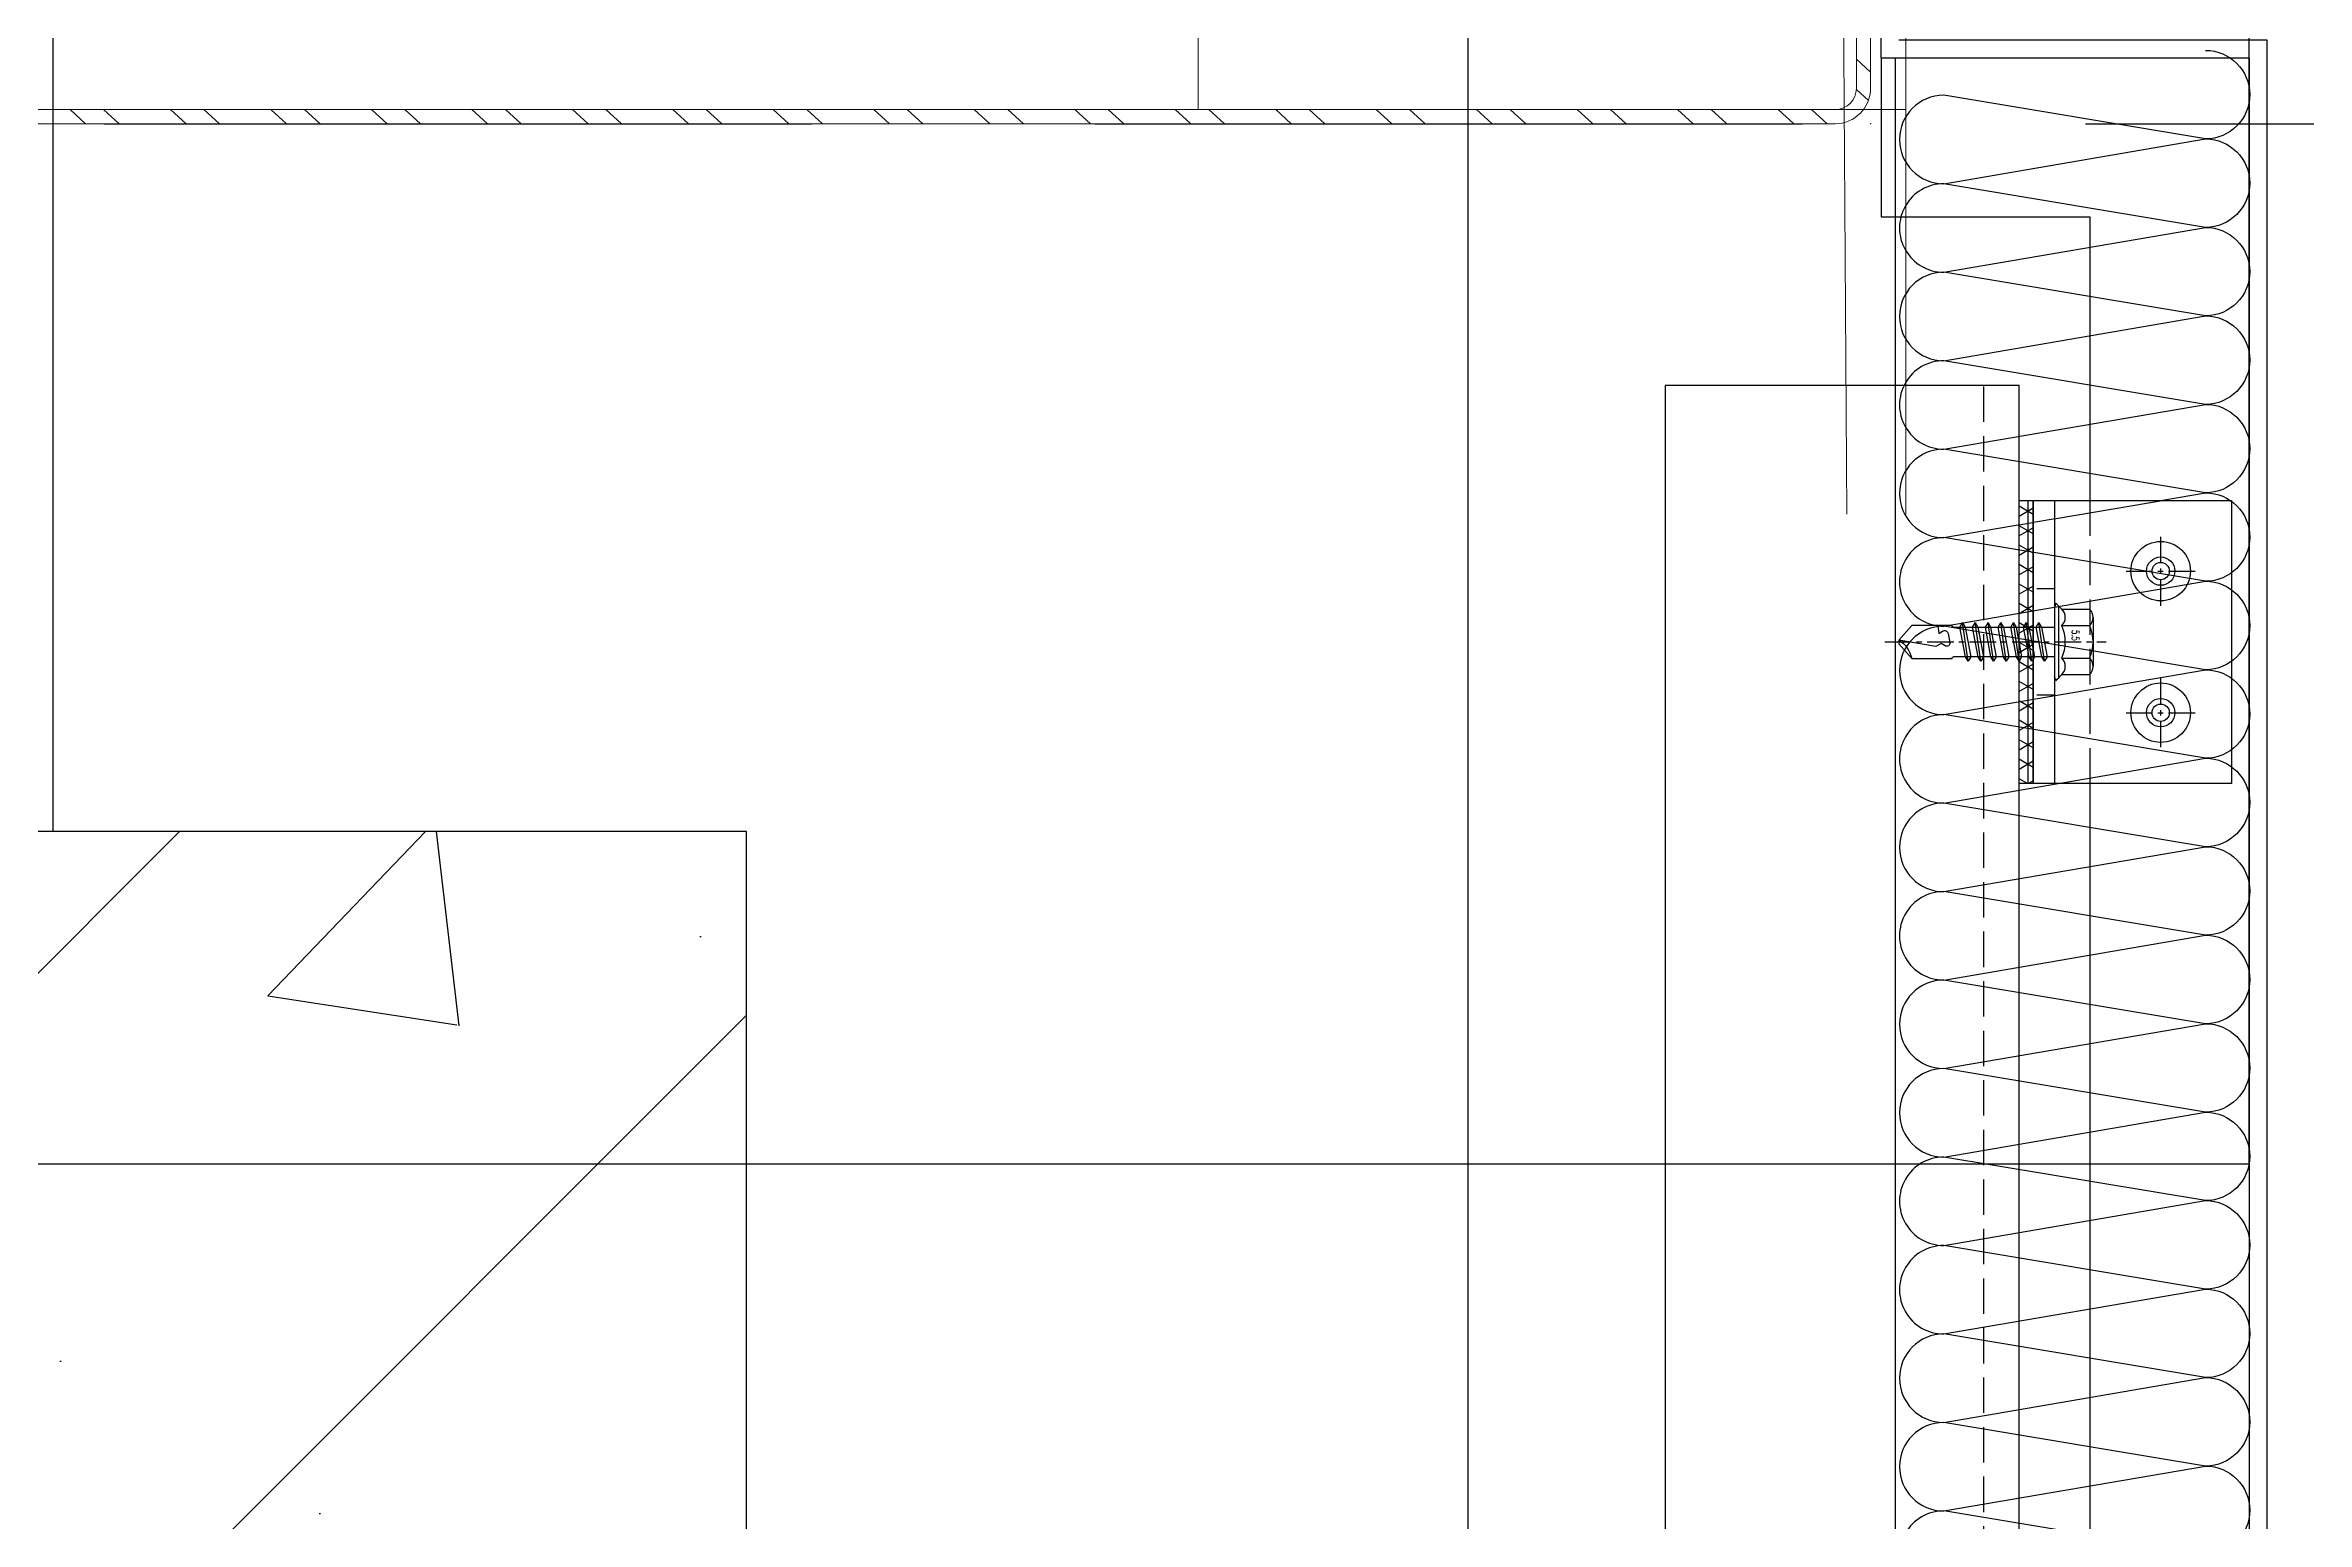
# Model space of a CAD drawing. Extents: x 220580 to 2027826, y -309201 to 71987.
# Drawn here: x 1063901 to 1064220.5, y -177873.9 to -177665.3 of the extents above; entities that cross this region are included whole.
import ezdxf
from ezdxf.enums import TextEntityAlignment as Align
from ezdxf.xclip import XClip

# ---------------------------------------------------------------- set-up
doc = ezdxf.new("R2010")
doc.units = 0
for name, pattern in [('CENTER', [2, 1.25, -0.25, 0.25, -0.25]), ('DASH', [0.35, 0.25, -0.1]), ('ZN-CENTER', [2, 1.25, -0.25, 0.25, -0.25]), ('ZN-DASH', [0.35, 0.25, -0.1]), ('ZN-DOT', [0.25, 0, -0.25])]:
    doc.linetypes.add(name, pattern=pattern)
for name, color, linetype in [('!ZN1-填充-8', 8, 'Continuous'), ('!ZN3-铝板幕墙-3', 3, 'Continuous'), ('!ZN4-辅助材料-1', 1, 'Continuous'), ('!ZN4-配件-11', 11, 'Continuous'), ('!ZN5-钢材投影-40', 40, 'Continuous'), ('!ZN5-铝材投影-112', 112, 'Continuous'), ('!ZN6-层高线-8', 8, 'ZN-DOT'), ('!ZN6-虚线-8', 8, 'ZN-DASH'), ('20剖面图$0$A-LIN-V', 9, 'Continuous'), ('20剖面图$0$AS-COLN', 6, 'Continuous'), ('20剖面图$0$AS-WALL', 40, 'Continuous'), ('20剖面图$0$PUB_HATCH', 8, 'Continuous'), ('Fill', 8, 'Continuous')]:
    doc.layers.add(name, color=color, linetype=linetype)
doc.layers.add('0_INSULATION', color=252, linetype='Continuous', lineweight=9, transparency=0.2)
doc.layers.add('0_PURLIN-CON', color=253, linetype='Continuous', lineweight=15)
doc.styles.add('DHTEXT-1', font='ROMANS.shx', dxfattribs={"width": 0.7, "bigfont": 'CHINESE.shx'})

# ---------------------------------------------------------------- blocks, each defined once
blk = doc.blocks.new('*U749')
at = {"layer": '0_PURLIN-CON', "linetype": 'ByBlock', "lineweight": -2}
h = blk.add_hatch(dxfattribs=at)
h.set_pattern_fill('ANSI32', color=256, scale=2, angle=2.862405228985637)
h.set_pattern_definition([(47.86240522898564, (-81115.59102630339, 63431.25298515725), (-7.063128296474458, 6.39044941045165), []), (47.86240522898564, (-81111.10649846404, 63431.47721154944), (-7.063128296474458, 6.39044941045165), [])])
edge = h.paths.add_edge_path()
edge.add_line((74.9999736966056, 19.99999246498191), (74.9999736966056, 4.999992464981915))
edge.add_arc((69.9999736966056, 4.999992464981915), 5, -90, 0, ccw=False)
edge.add_line((69.9999736966056, -7.535018085036427e-06), (4.999973696612869, -7.535018085036427e-06))
edge.add_arc((4.999973696612869, 4.999992464981915), 5, 180, 270, ccw=False)
edge.add_line((-2.630338713061064e-05, 4.999992464981915), (-2.630336839502023e-05, 303.999985157241))
edge.add_arc((4.999973696631605, 303.999985157241), 5, 90, 180, ccw=False)
edge.add_line((4.999973696631606, 308.999985157241), (69.99997369662432, 308.999985157241))
edge.add_arc((69.99997369662432, 303.999985157241), 5, 0, 90, ccw=False)
edge.add_line((74.99997369662432, 303.999985157241), (74.99997369662432, 288.999985157241))
edge.add_line((74.99997369662432, 288.999985157241), (72.99997369662432, 288.999985157241))
edge.add_line((72.99997369662432, 288.999985157241), (72.99997369662432, 303.999985157241))
edge.add_arc((69.99997369662432, 303.999985157241), 3, 0, 90)
edge.add_line((69.99997369662432, 306.999985157241), (4.999973696631599, 306.999985157241))
edge.add_arc((4.999973696631606, 303.999985157241), 3, 90, 180)
edge.add_line((1.999973696631605, 303.999985157241), (1.999973696612869, 4.999992464981915))
edge.add_arc((4.999973696612869, 4.999992464981915), 3, 180, 270)
edge.add_line((4.999973696612869, 1.999992464981915), (69.9999736966056, 1.999992464981915))
edge.add_arc((69.9999736966056, 4.999992464981915), 3, 270, 360)
edge.add_line((72.9999736966056, 4.999992464981915), (72.9999736966056, 19.99999246498191))
edge.add_line((72.9999736966056, 19.99999246498191), (74.9999736966056, 19.99999246498191))
at = {"color": 0, "linetype": 'ByBlock'}
for p in [(-2.630336839502023e-05, 308.9999851572483), (74.99997369662432, 308.9999851572483), (-2.630338713061064e-05, -7.535025360994041e-06), (74.9999736966056, -7.535025360994041e-06)]:
    blk.add_point(p, dxfattribs=at)
at = {"layer": '0_PURLIN-CON', "linetype": 'ByBlock', "lineweight": -2}
blk.add_lwpolyline([(74.9999736966056, 19.99999246498191), (74.9999736966056, 4.999992464981915, -0.414213562373095), (69.9999736966056, -7.535018085036427e-06), (4.999973696612869, -7.535018085036427e-06, -0.414213562373095), (-2.630338713061064e-05, 4.999992464981915), (-2.630336839502023e-05, 303.999985157241, -0.414213562373095), (4.999973696631606, 308.999985157241), (69.99997369662432, 308.999985157241, -0.414213562373095), (74.99997369662432, 303.999985157241), (74.99997369662432, 288.999985157241), (72.99997369662432, 288.999985157241), (72.99997369662432, 303.999985157241, 0.4142135623730951), (69.99997369662432, 306.999985157241), (4.999973696631606, 306.999985157241, 0.4142135623730951), (1.999973696631605, 303.999985157241), (1.999973696612869, 4.999992464981915, 0.4142135623730951), (4.999973696612869, 1.999992464981915), (69.9999736966056, 1.999992464981915, 0.4142135623730951), (72.9999736966056, 4.999992464981915), (72.9999736966056, 19.99999246498191)], format="xyb", close=True, dxfattribs=at)
blk = doc.blocks.new('*U593')
at = {"layer": '0_INSULATION'}
blk.add_lwpolyline([(114802.1762403308, -53909.33473436596), (114802.1762403308, -54648.34367564096), (114752.1762403308, -54648.34367564096), (114752.1762403308, -54147.48672676035, -0.3233183976765034), (114775.6762403308, -54112.48672676035, 0.2427606451781089), (114797.6784095399, -54086.40908308211), (114798.0588984693, -54026.95991788548, 0.2567742646382426), (114775.6762403308, -53998.0878037859, -0.3233183976765034), (114752.1762403308, -53963.0878037859), (114752.1762403308, -53909.33473436596)], format="xyb", close=True, dxfattribs=at)
blk = doc.blocks.new('*U1824')
at = {"ltscale": 10}
for p, q in [((-5.449999999999818, -3.464101413275086), (-5.449999999999818, 3.464101817001181)), ((-1.015572715537019, 4.618802355381165), (-4.949999999997999, 4.618802355381165)), ((-0.5504878062047283, -5.115541284646254), (-0.5504878062065472, 5.115530008962667)), ((-0.1698801084603474, 5.480866579516958), (1.167940990853822e-05, 4.83959058622783)), ((0, -4.839613541317005), (0, 4.8396139450431)), ((-1.015583010001137, 2.309401278621424), (-4.949999999997999, 2.309401278624835)), ((0, 2.084999581674395), (14.28830168384373, 2.085001969002848)), ((1.419619596213958, 2.729999885991237), (2.200602679755074, -2.730000114008757)), ((3.219619596213958, 2.729999881768008), (4.000602679755074, -2.730000118231986)), ((5.019619596213958, 2.729999877544779), (5.800602679755074, -2.730000122455214)), ((6.819619596213958, 2.729999873321551), (7.600602679755074, -2.730000126678443)), ((8.619619596213958, 2.729999869098322), (9.400602679755075, -2.730000130901672)), ((10.41961959621396, 2.729999864875094), (11.20060267975507, -2.7300001351249)), ((12.21961959621396, 2.729999860651865), (13.00060267975507, -2.730000139348129)), ((-1.015583010002956, -2.30940087489533), (-4.94999999999618, -2.30940087489874)), ((14.28834179297628, -2.085001744372565), (0, -2.084999717997933)), ((-1.015583010001137, -4.618801951655071), (-4.949999999999818, -4.618801951654161)), ((-0.1698801084603474, -5.480877855198726), (1.167940990853822e-05, -4.839601861909371))]:
    blk.add_line(p, q, dxfattribs=at)
at = {"color": 0, "linetype": 'ZN-CENTER', "ltscale": 3}
blk.add_line((23.99999999999994, 2.188255855140087e-07), (-7.276562432845615, -1.533137051807418e-07), dxfattribs=at)
at = {"ltscale": 10}
for points in [[(1.828211756127738, -2.085000114008789), (1.047228672586622, 2.084999885991241), (1.419619596213901, 2.729999885991095), (1.792010519841123, 2.084999885991241), (2.57299360338241, -2.085000114008761), (2.200602679755074, -2.730000114008771)], [(3.628211756127738, -2.085000118232018), (2.847228672586622, 2.084999881768012), (3.219619596213901, 2.729999881767866), (3.592010519841123, 2.084999881768012), (4.37299360338241, -2.085000118231989), (4.000602679755074, -2.730000118232)], [(5.428211756127738, -2.085000122455247), (4.647228672586622, 2.084999877544783), (5.019619596213901, 2.729999877544637), (5.392010519841123, 2.084999877544783), (6.17299360338241, -2.085000122455218), (5.800602679755074, -2.730000122455229)], [(7.228211756127738, -2.085000126678475), (6.447228672586622, 2.084999873321555), (6.819619596213901, 2.729999873321409), (7.192010519841123, 2.084999873321555), (7.97299360338241, -2.085000126678447), (7.600602679755074, -2.730000126678457)], [(9.028211756127739, -2.085000130901704), (8.247228672586623, 2.084999869098326), (8.619619596213902, 2.72999986909818), (8.992010519841124, 2.084999869098326), (9.77299360338241, -2.085000130901676), (9.400602679755075, -2.730000130901686)], [(10.82821175612774, -2.085000135124933), (10.04722867258662, 2.084999864875098), (10.4196195962139, 2.729999864874951), (10.79201051984112, 2.084999864875098), (11.57299360338241, -2.085000135124904), (11.20060267975507, -2.730000135124914)], [(12.62821175612774, -2.085000139348161), (11.84722867258662, 2.084999860651869), (12.2196195962139, 2.729999860651723), (12.59201051984112, 2.084999860651869), (13.37299360338241, -2.085000139348133), (13.00060267975507, -2.730000139348143)]]:
    blk.add_lwpolyline(points, close=True, dxfattribs=at)
for points in [[(14.28755614132959, -2.084999790480305, -0.414213562373095), (14.44551068678416, -2.242954335934877), (14.44551068678416, -2.321931608662732), (20.17706341883141, -2.321931608662732), (21.99999672497771, -0.2620664843346907), (21.99999672497771, 0.2620669033741529), (20.1770634188305, 2.321932027703048), (14.44551068678416, 2.321932027703616), (14.44551068678416, 2.242954754974284, -0.414213562373095), (14.28755614132959, 2.085000209519654)], [(16.51287844574838, -2.321931608662732), (16.35611659158181, -1.195959136936376), (15.82661205339483, -1.523970797760166, -0.5304615897786895), (15.03442566961419, -1.169417307181045), (14.81075563571315, 0.0990784896746442, -0.6513157956771675), (15.47433833661651, 0.5440859063701903), (16.0012324895205, 0.2109028390927443), (16.76803563861736, 0.6608451827776259), (21.99999672497771, -0.2620664843346907, -0.2012259957209903), (20.1770634188305, 2.321932027703048)]]:
    blk.add_lwpolyline(points, format="xyb", dxfattribs=at)
for centre, radius, start, end in [((-3.866666666665878, 3.464101817001181), 1.583333333333237, 133.1735511071865, 226.8264488928781), ((0.06775032333098352, 3.464101817001181), 1.583333333333237, 133.1735511071865, 226.8264488928781), ((7.477939400387186, -2.867559875829768), 11.3218976996017, 132.4921501626091, 138.6063620026382), ((0.1333333333341216, 2.018612281773358e-07), 5.583333333333248, 155.5673023206315, 204.4326976793683), ((4.067750323330984, 2.018612281773358e-07), 5.583333333333248, 155.5673023206315, 204.4326976793683), ((-3.866666666665878, -3.464101413275086), 1.583333333333237, 133.1735511071865, 226.8264488927399), ((0.06775032333098352, -3.464101413275086), 1.583333333333237, 133.1735511071865, 226.8264488927399), ((7.477939400387186, 2.867548600148227), 11.3218976996017, 221.3935592101043, 227.5078498373909)]:
    blk.add_arc(centre, radius, start, end, dxfattribs=at)
at = {"layer": 'Defpoints', "color": 0, "ltscale": 10, "style": 'DHTEXT-1', "width": 0.7}
blk.add_text('5.5', height=1, rotation=90, dxfattribs=at).set_placement((-2.461643067588102, -0.9299515093815011), align=Align.CENTER)
blk = doc.blocks.new('*U2097')
at = {"color": 0, "linetype": 'CENTER', "ltscale": 3}
for p, q in [((0, 4.884923076923094), (0, -4.884923076923026)), ((4.884923076923078, 5.329070518200751e-14), (-4.884923076923078, 5.329070518200751e-14))]:
    blk.add_line(p, q, dxfattribs=at)
at = {"linetype": 'ByBlock', "ltscale": 10}
for radius in [4.2, 2, 1.225]:
    blk.add_circle((0, 5.329070518200751e-14), radius, dxfattribs=at)
blk = doc.blocks.new('*U2094')
at = {"ltscale": 0.25}
blk.add_wipeout([(20, 7.105427357601002e-15), (20, -2.000000000001357), (-20, -2.000000000001357), (-20, 7.105427357601002e-15)], dxfattribs=at).dxf.layer = '!ZN4-辅助材料-1'
at = {"ltscale": 0.125}
blk.add_wipeout([(-20, -30.000000000020236), (20, -30.000000000020236), (19.999999999999996, -5), (-20.000000000000004, -4.999999999971351)], dxfattribs=at).dxf.layer = '!ZN6-虚线-8'
at = {"layer": '!ZN1-填充-8'}
h = blk.add_hatch(dxfattribs=at)
h.set_pattern_fill('NET3', color=256, scale=0.75, angle=180, style=0)
h.set_pattern_definition([(180, (-1731.7059275028, 294.7401969027198), (-2.916190190469635e-16, -2.38125), []), (240, (-1731.7059275028, 294.7401969027198), (2.062222992761694, -1.190625), []), (299.9999999999999, (-1731.7059275028, 294.7401969027198), (2.062222992761694, 1.190624999999999), [])])
h.paths.add_polyline_path([(20, 0), (-20, 0), (-20, -2), (20, -2)])
at = {"layer": '!ZN4-辅助材料-1'}
blk.add_lwpolyline([(20, 0), (-20, 0), (-20, -2), (20, -2)], close=True, dxfattribs=at)
at = {"layer": '!ZN5-铝材投影-112', "ltscale": 0.25}
blk.add_line((-20, -5), (20, -5), dxfattribs=at)
at = {"layer": '!ZN5-铝材投影-112'}
blk.add_lwpolyline([(20, -2), (-20, -2), (-20, -30.00000000002228), (20, -30.00000000002228)], close=True, dxfattribs=at)
at = {"layer": '!ZN6-虚线-8', "linetype": 'ZN-DASH', "ltscale": 10}
for p, q in [((-7.5, -5), (-7.500000000007276, -2.000000000001364)), ((7.5, -5.000000000029274), (7.500000000017053, -2.000000000030639))]:
    blk.add_line(p, q, dxfattribs=at)
at = {"layer": '!ZN6-虚线-8', "color": 8, "linetype": 'ZN-DASH', "ltscale": 20}
blk.add_line((-20, -10.00004941924908), (20, -10.00004941924908), dxfattribs=at)
at = {"layer": '!ZN4-配件-11', "color": 1, "xscale": -1, "rotation": 270}
for name, p in [('*U1824', (0, -4.999999999985675)), ('*U2097', (-9.999999999999979, -20.00000000002228)), ('*U2097', (9.999999999976126, -20.00000000001597))]:
    blk.add_blockref(name, p, dxfattribs=at)
blk = doc.blocks.new('A$C6aeb0700')
at = {"layer": '20剖面图$0$PUB_HATCH'}
h = blk.add_hatch(dxfattribs=at)
h.set_pattern_fill('钢筋混凝土', color=256, scale=30, style=0)
h.set_pattern_definition([(45, (989422.6135789216, -585957.452026597), (-53.03300858899107, 53.03300858899107), []), (49.99999999999999, (989422.6135789216, -585957.452026597), (215.178054780226, -18.82564049477853), [22.5, -247.5]), (355, (989422.6135789216, -585957.452026597), (-41.6254000839, 225.6576401100035), [18, -198]), (100.4514, (989440.5450829216, -585959.020828597), (173.5528145142065, 206.8318626182861), [19.122057, -210.3426336]), (46.18420000000001, (989422.6135789216, -585897.452026597), (320.1723145876933, -49.65570429870542), [33.75, -371.25]), (96.6356, (989449.2946024216, -585901.5900186971), (280.398811664611, 292.2353612701325), [28.6830864, -315.5139]), (351.1842, (989422.6135789216, -585897.452026597), (280.3985835400882, 292.2355802775974), [27, -297]), (21, (989452.6135789216, -585912.452026597), (179.0721156355385, -120.7856671996016), [22.5, -247.5]), (326.0000000000001, (989452.6135789216, -585912.452026597), (72.99459957647451, 217.5450135140559), [18, -198]), (71.4514, (989467.5362488222, -585922.5175083971), (252.066788574447, 96.75914901298572), [19.122057, -210.3426336]), (37.50000000000001, (989422.6135789216, -585957.452026597), (3.647956595187201, 99.86815614939344), [0, -195.6, 0, -201, 0, -198.75]), (7.499999999999999, (989422.6135789216, -585957.452026597), (78.92086123264458, 118.3235135647081), [0, -114.6, 0, -191.1, 0, -75.75]), (327.5, (989355.7135789222, -585957.452026597), (160.1467308517227, -6.766461520313927), [0, -75, 0, -234, 0, -310.5]), (317.5, (989325.7135789222, -585957.452026597), (174.9558508027159, 30.03149469969532), [0, -97.5, 0, -155.4, 0, -220.5])])
h.paths.add_polyline_path([(-352, -18611.0855555064), (-352, -17800), (198, -17800), (198, -18611.0855555064)])
at = {"layer": '!ZN3-铝板幕墙-3', "ltscale": 20}
blk.add_line((358.3433943099808, -17690.66957940892), (358.3433943099808, -17633.29227740396), dxfattribs=at)
at = {"layer": '!ZN3-铝板幕墙-3', "ltscale": 50}
blk.add_line((358.3433943099808, -17690.66957940892), (358.3433943099808, -17713.16957940892), dxfattribs=at)
at = {"layer": '!ZN3-铝板幕墙-3', "ltscale": 20}
for points in [[(358.3433943099808, -17690.66957940892), (410.3433943099808, -17690.66957940892), (410.3433943099808, -18045.67000000019)], [(360.8433943099808, -17688.16957940892), (412.8433943099808, -17688.16957940892), (412.8433943099808, -18048.17000000033)], [(358.3433943099808, -17713.16957940892), (387.8433943099808, -17713.16957940892), (387.8433943099808, -18023.16999999885)]]:
    blk.add_lwpolyline(points, dxfattribs=at)
at = {"layer": '!ZN5-钢材投影-40'}
blk.add_lwpolyline([(327.8433943099808, -17951.93031845926), (327.8433943099808, -18015.13334287409), (377.8433943099808, -18015.13334287409), (377.8433943099808, -17736.98682135003), (327.8433943099808, -17736.98682135003), (327.8433943099808, -17901.93031845926)], dxfattribs=at)
at = {"layer": '!ZN6-虚线-8', "color": 8, "linetype": 'ZN-DASH', "ltscale": 20}
blk.add_line((372.8433943099808, -18015.13334287409), (372.8433943099808, -17736.98682135003), dxfattribs=at)
at = {"layer": '20剖面图$0$AS-COLN'}
for p, q in [((198, -17800), (-352, -17800.00000003158)), ((198, -18611.0855555064), (198, -17800))]:
    blk.add_line(p, q, dxfattribs=at)
ref = blk.add_blockref('*U593', (-229242.5090861451, 91598.68735128194), dxfattribs=dict(xscale=2, yscale=2, zscale=2))
XClip(ref).set_block_clipping_path([(114638.86907409492, -54722.80346531467), (114826.42624022756, -54049.00193230272)])
at = {"layer": '0_PURLIN-CON', "extrusion": (-1.224645680456554e-16, 1.092418032816517e-25, -1), "xscale": -1, "rotation": 270}
blk.add_blockref('*U749', (-356.8433794465382, -17699.9999736966), dxfattribs=at)
at = {"xscale": -1.000000000000002, "rotation": 90}
blk.add_blockref('*U2094', (377.8433943099808, -17773.20636230768), dxfattribs=at)
at = {"layer": '!ZN3-铝板幕墙-3', "color": 8, "ltscale": 60}
blk.add_line((360.3433943099808, -17690.6695794056), (360.3433942899574, -17995.67023476865), dxfattribs=at)
at = {"layer": '0_INSULATION'}
blk.add_lwpolyline([(361.8433943099808, -17755.17120252745), (361.8433943099808, -17115.17120252745), (261.8433943099808, -17115.17120252745), (261.8433943099808, -17531.443356192, 0.3233183976765034), (308.8433943099808, -17601.443356192, -0.2427606451781089), (352.8477327281144, -17653.5986435485), (353.4978214905132, -17755.17120252745)], format="xyb", dxfattribs=at)
at = {"layer": 'Fill'}
blk.add_lwpolyline([(404.1784322860185, -17689.64208573784, -1), (404.17843228532, -17702.14208573784), (367.1886601420119, -17695.97712371143, 1), (367.1886601410806, -17708.47712371143), (404.17843228532, -17702.14208573784, -1), (404.1784322843887, -17714.64208573784), (367.1886601410806, -17708.47712371143, 1), (367.1886601403821, -17720.97712371143), (404.1784322843887, -17714.64208573784, -1), (404.1784322836902, -17727.14208573784), (367.1886601403821, -17720.97712371143, 1), (367.1886601394508, -17733.47712371143), (404.1784322836902, -17727.14208573784, -1), (404.1784322827589, -17739.64208573784), (367.1886601394508, -17733.47712371143, 1), (367.1886601387523, -17745.97712371143), (404.1784322827589, -17739.64208573784, -1), (404.1784322820604, -17752.14208573784), (367.1886601387523, -17745.97712371143, 1), (367.188660137821, -17758.47712371143), (404.1784322820604, -17752.14208573784, -1), (404.1784322811291, -17764.64208573784), (367.188660137821, -17758.47712371143, 1), (367.1886601371225, -17770.97712371143), (404.1784322811291, -17764.64208573784, -1), (404.1784322804306, -17777.14208573784), (367.1886601371225, -17770.97712371143, 1), (367.1886601361912, -17783.47712371143), (404.1784322804306, -17777.14208573784, -1), (404.1784322794992, -17789.64208573784), (367.1886601361912, -17783.47712371143, 1), (367.1886601354927, -17795.97712371143), (404.1784322794992, -17789.64208573784, -1), (404.1784322785679, -17802.14208573784), (367.1886601354927, -17795.97712371143, 1), (367.1886601345614, -17808.47712371143), (404.1784322785679, -17802.14208573784, -1), (404.1784322778694, -17814.64208573784), (367.1886601345614, -17808.47712371143, 1), (367.1886601338629, -17820.97712371143), (404.1784322778694, -17814.64208573784, -1), (404.1784322771709, -17827.14208573784), (367.1886601338629, -17820.97712371143, 1), (367.1886601329315, -17833.47712371143), (404.1784322771709, -17827.14208573784, -1), (404.1784322762396, -17839.64208573784), (367.1886601329315, -17833.47712371143, 1), (367.1886601320002, -17845.97712371143), (404.1784322762396, -17839.64208573784, -1), (404.1784322753083, -17852.14208573784), (367.1886601320002, -17845.97712371143, 1), (367.1886601313017, -17858.47712371143), (404.1784322753083, -17852.14208573784, -1), (404.1784322746098, -17864.64208573784), (367.1886601313017, -17858.47712371143, 1), (367.1886601306032, -17870.97712371143), (404.1784322746098, -17864.64208573784, -1), (404.1784322739113, -17877.14208573784), (367.1886601306032, -17870.97712371143, 1), (367.1886601296719, -17883.47712371143), (404.1784322739113, -17877.14208573784, -1), (404.17843227298, -17889.64208573784), (367.1886601296719, -17883.47712371143, 1), (367.1886601287406, -17895.97712371143), (404.17843227298, -17889.64208573784, -1), (404.1784322720487, -17902.14208573784), (367.1886601287406, -17895.97712371143, 1), (367.1886601280421, -17908.47712371143)], format="xyb", dxfattribs=at)

msp = doc.modelspace()

# ---------------------------------------------------------------- linework, layer by layer
at = {"layer": '!ZN6-层高线-8', "linetype": 'DASH', "ltscale": 400}
msp.add_line((1060129.29819364, -177676.4261404328), (1071949.895244548, -177676.4261404328), dxfattribs=at)
at = {"layer": '20剖面图$0$A-LIN-V'}
msp.add_line((1063902.058854976, -175276.4261404328), (1063902.058854976, -177776.4261404328), dxfattribs=at)
at = {"layer": '20剖面图$0$AS-WALL'}
msp.add_line((1064102.058854938, -177976.4261405054), (1064102.058854938, -176476.4261404328), dxfattribs=at)

# ---------------------------------------------------------------- next in the draw order: block references
at = {"ltscale": 1000}
msp.add_blockref('A$C6aeb0700', (1063802.05885469, -159976.4261404328), dxfattribs=at)

doc.saveas('drawing.dxf')
